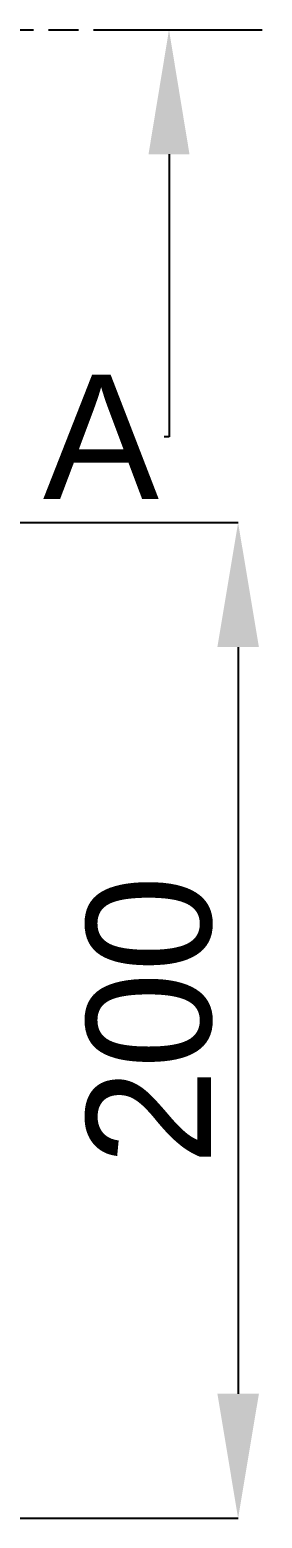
# Model space of a CAD drawing. Header units: millimetres. Extents: x 4633 to 6355, y 330 to 1560.
# Drawn here: x 5766.3 to 5812.9, y 680 to 979 of the extents above; entities that cross this region are included whole.
import ezdxf
from ezdxf import colors
from ezdxf.entities.mleader import LeaderData, LeaderLine
from ezdxf.math import Vec2, Vec3

# ---------------------------------------------------------------- set-up
doc = ezdxf.new("R2010")
doc.units = ezdxf.units.MM
doc.header["$MEASUREMENT"] = 0
doc.linetypes.add('ACAD_ISO02W100', pattern=[15, 12, -3])
doc.linetypes.add('ACAD_ISO08W100', pattern=[36, 24, -3, 6, -3])
doc.layers.get('Defpoints').update_dxf_attribs({"linetype": 'ACAD_ISO02W100'})
doc.layers.add('Layer1', color=1, linetype='ACAD_ISO08W100')
doc.layers.add('Layer2', color=4, linetype='Continuous')
doc.styles.get("Standard").update_dxf_attribs({"font": 'arial.ttf'})
doc.dimstyles.get("Standard").update_dxf_attribs({"dimscale": 5, "dimtxt": 5, "dimasz": 5, "dimexe": 0, "dimexo": 0, "dimgap": 1, "dimtad": 1, "dimdec": 4, "dimzin": 12, "dimdsep": 46, "dimtxsty": 'Standard', "dimcen": 0.09, "dimadec": 0, "dimazin": 0, "dimtfac": 1, "dimtdec": 4, "dimtofl": 0, "dimtmove": 0, "dimatfit": 3, "dimfxl": 1, "dimtolj": 1, "dimtzin": 0, "dimarcsym": 0})

# ---------------------------------------------------------------- blocks, each defined once
blk = doc.blocks.new('*D20')
at = {"layer": 'Defpoints', "color": 0, "transparency": 16777216}
for p in [(5707.16, 879.98), (5690.87, 679.98), (5808.1, 679.98)]:
    blk.add_point(p, dxfattribs=at)
at = {"layer": 'Layer2', "color": 0, "lineweight": -2, "transparency": 16777216}
for p, q in [((5707.16, 879.98), (5808.1, 879.98)), ((5808.1, 854.98), (5808.1, 704.98)), ((5690.87, 679.98), (5808.1, 679.98))]:
    blk.add_line(p, q, dxfattribs=at)
at = {"layer": 'Layer2', "color": 0, "transparency": 16777216}
for points in [[(5803.94, 854.98), (5812.27, 854.98), (5808.1, 879.98)], [(5803.94, 704.98), (5812.27, 704.98), (5808.1, 679.98)]]:
    blk.add_solid(points, dxfattribs=at)
at = {"layer": 'Layer2', "color": 0, "transparency": 16777216, "insert": (5790.34, 779.98), "char_height": 25, "attachment_point": 5, "rotation": 90}
blk.add_mtext('\\A1;200', dxfattribs=at)

msp = doc.modelspace()

# ---------------------------------------------------------------- linework, layer by layer
msp.add_line((5794.23385, 978.97898), (5812.9299, 978.97898))
at = {"layer": 'Layer1'}
msp.add_line((5707.08187, 978.97898), (5794.23385, 978.97898), dxfattribs=at)

# ---------------------------------------------------------------- dimensions: what is measured, and where the dimension line sits
at = {"layer": 'Layer2'}
dim = msp.add_linear_dim(base=(5808.10322, 679.97898), p1=(5707.15595, 879.97898), p2=(5690.87321, 679.97898), angle=90, dimstyle='Standard', dxfattribs=at)
dim.commit()
dim.dimension.update_dxf_attribs({"geometry": '*D20', "text_midpoint": (5790.33889, 779.97898)})

# ---------------------------------------------------------------- leaders
ml = msp.add_multileader_mtext('Standard', dxfattribs=at)
ml.set_content('A', color=256)
ml.set_leader_properties()
ml.build(insert=Vec2(0, 0))
ml.multileader.update_dxf_attribs({"dogleg_length": 1, "arrow_head_size": 25})
ctx = ml.context
ctx.base_point, ctx.char_height, ctx.arrow_head_size, ctx.landing_gap_size, ctx.plane_origin = Vec3(5767.88801, 897.21469), 25, 25, 1, Vec3(5794.23385, 978.97898)
ctx.text_align_type = 2
notes = []
notes.append((ctx, [(0, (1, 1, 0), (5794.23385, 897.21469), (-1, 0), 1, [(0, [(5794.23385, 978.97898)], 0, [])])]))
ctx.mtext.insert, ctx.mtext.alignment, ctx.mtext.flow_direction = Vec3(5792.23385, 909.71469), 3, 5
for ctx, leaders in notes:
    for number, flags, end, landing, length, lines in leaders:
        leader = LeaderData()
        leader.index, (leader.has_last_leader_line, leader.has_dogleg_vector, leader.attachment_direction) = number, flags
        leader.last_leader_point, leader.dogleg_vector, leader.dogleg_length = Vec3(end), Vec3(landing), length
        for number, points, colour, breaks in lines:
            line = LeaderLine()
            line.index, line.vertices, line.color, line.breaks = number, Vec3.list(points), colors.encode_raw_color(colour), breaks
            leader.lines.append(line)
        ctx.leaders.append(leader)

doc.saveas('drawing.dxf')
